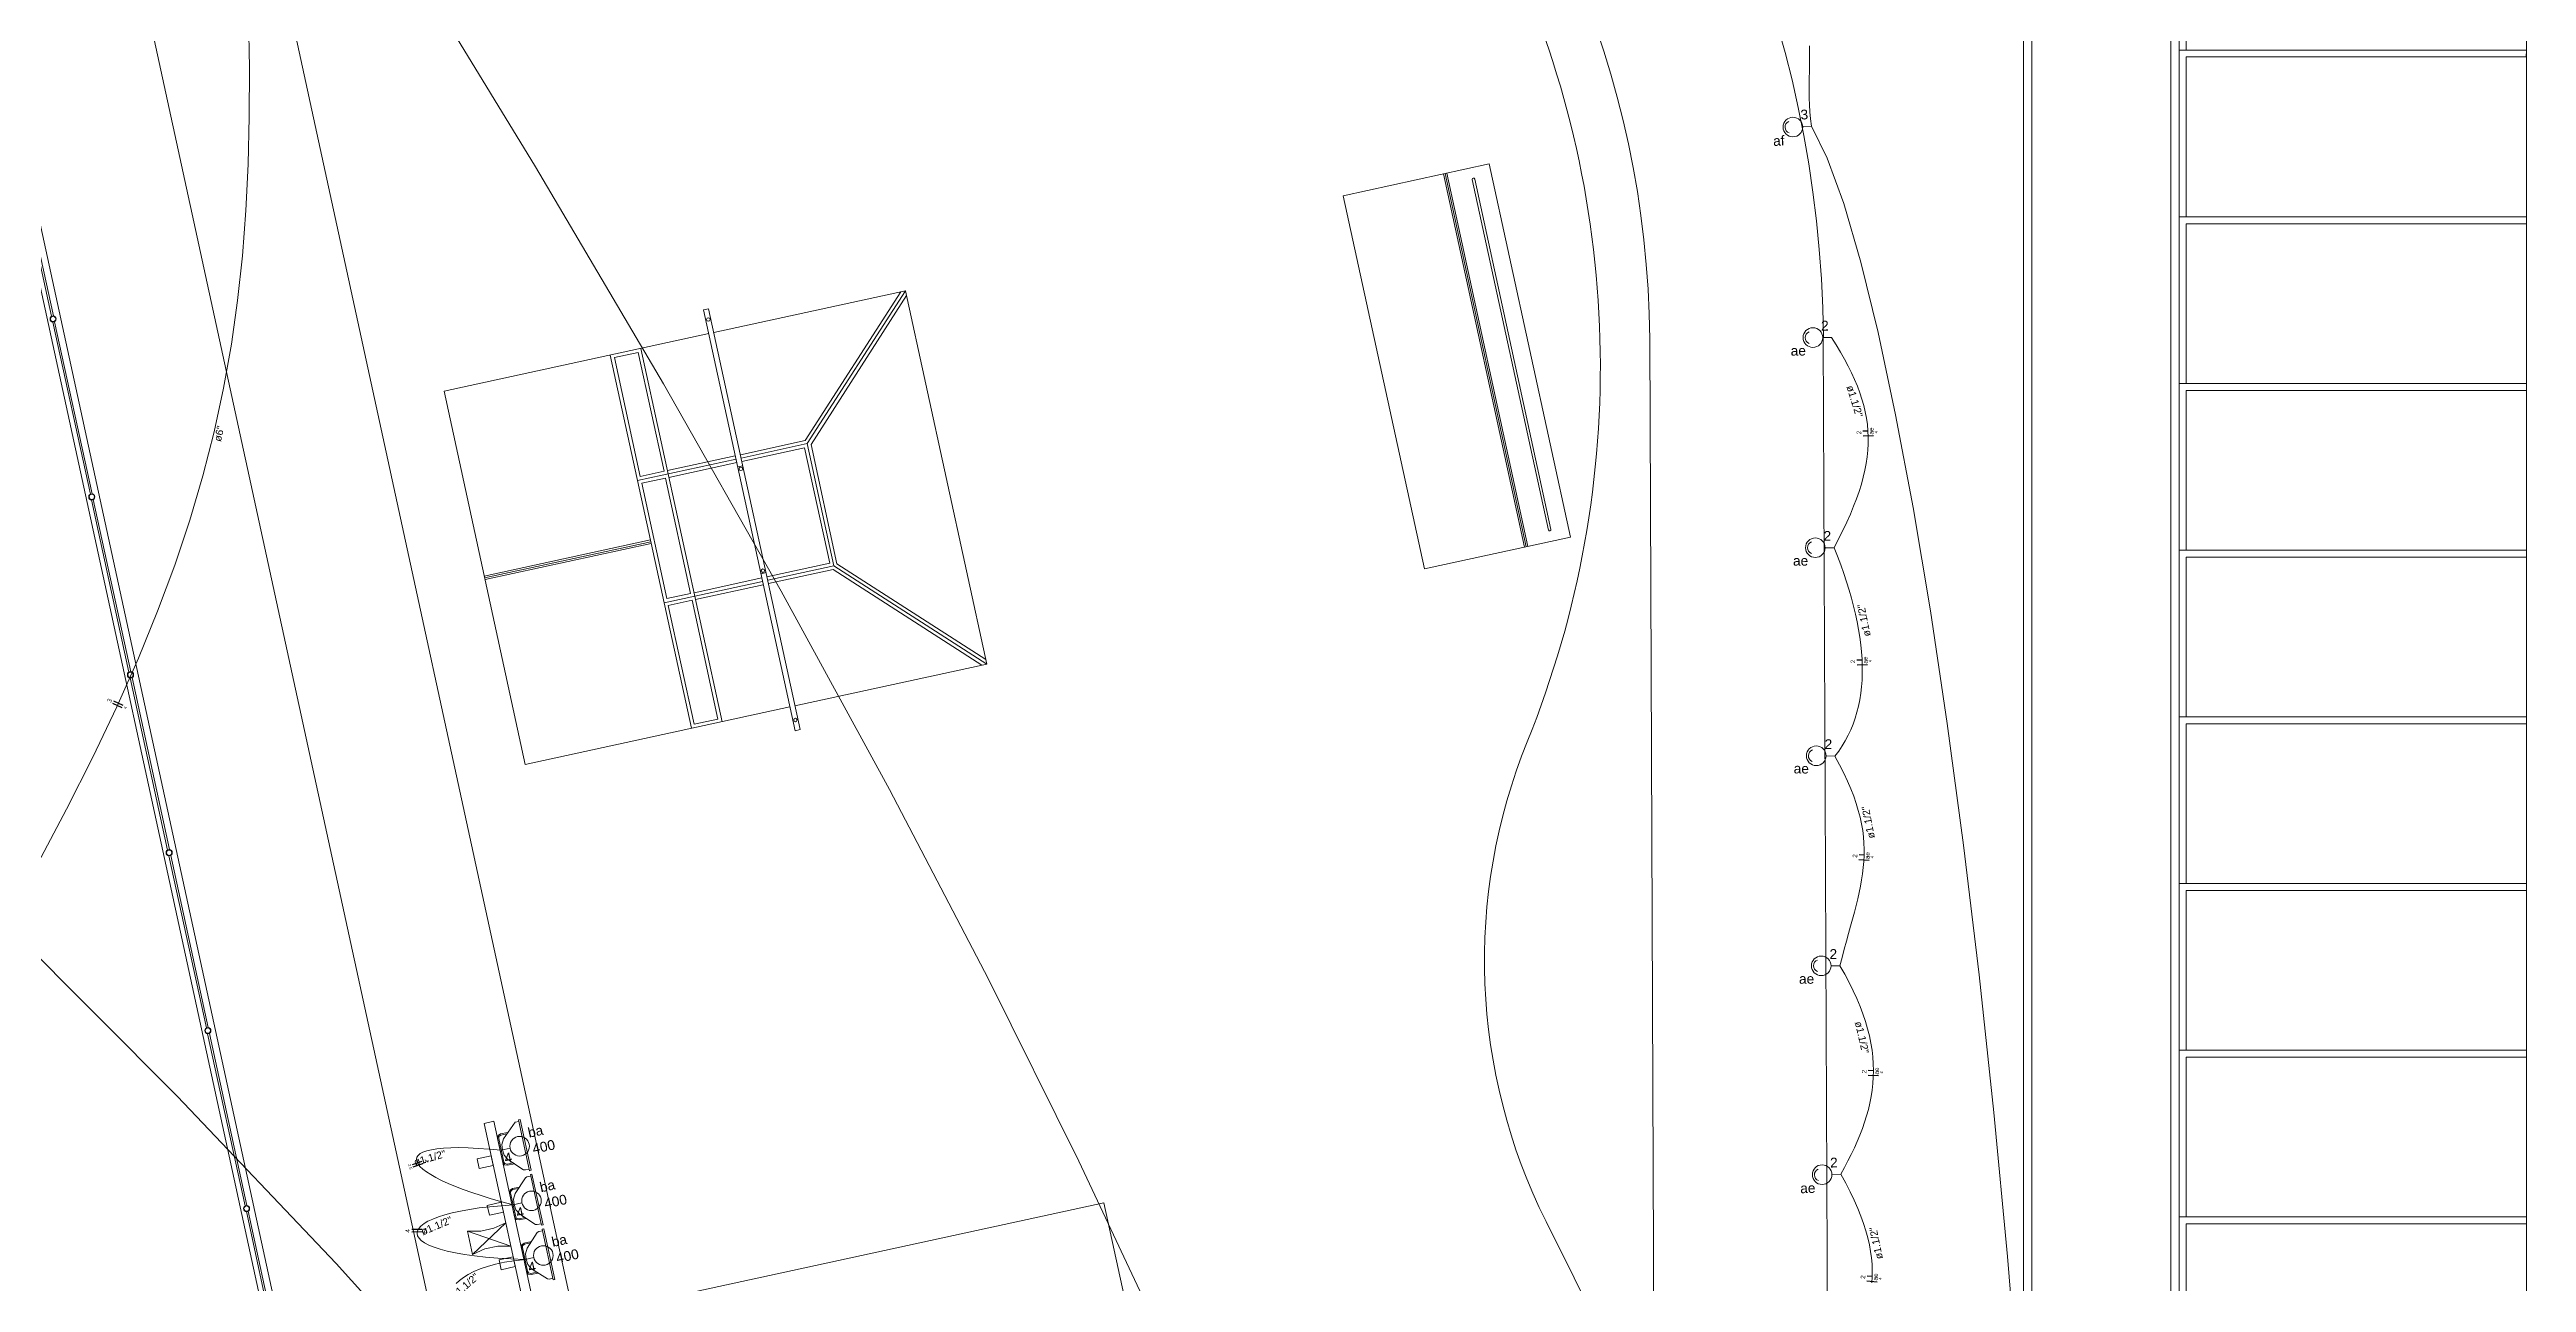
# Model space of a CAD drawing. Header units: millimetres. Extents: x -395 to 1008, y 9 to 692.
# Drawn here: x -49.92 to -14.26, y 83.32 to 101.07 of the extents above; entities that cross this region are included whole.
import ezdxf

# ---------------------------------------------------------------- set-up
doc = ezdxf.new("R2010")
doc.units = ezdxf.units.MM
doc.header["$LTSCALE"] = 0.1
doc.header["$MEASUREMENT"] = 0
for name, color, linetype, lineweight in [('.10 ultra fina', 240, 'Continuous', 5), ('.15', 150, 'Continuous', 15), ('.20', 130, 'Continuous', 5), ('.25', 70, 'Continuous', 5), ('.30', 50, 'Continuous', 5), ('.40 Interno parede', 27, 'Continuous', 5)]:
    doc.layers.add(name, color=color, linetype=linetype, lineweight=lineweight)
doc.styles.add('Arial', font='arial.ttf')

# ---------------------------------------------------------------- blocks, each defined once
blk = doc.blocks.new('eeetet')
at = {"layer": '.10 ultra fina', "color": 240, "lineweight": 5}
for p, q in [((671.697, 79.588), (671.697, 174.363)), ((671.817, 79.468), (671.817, 174.363)), ((673.817, 78.821), (673.817, 174.365)), ((673.937, 78.871), (673.937, 174.365)), ((678.937, 72.248), (678.938, 174.37)), ((645.353, 168.103), (651.776, 138.566)), ((643.596, 166.772), (650.246, 136.187)), ((641.552, 165.95), (647.353, 139.274)), ((641.552, 165.95), (647.353, 139.274)), ((641.406, 165.722), (647.125, 139.42)), ((674.037, 163.446), (674.037, 161.146)), ((673.937, 161.146), (678.937, 161.146)), ((678.936, 161.046), (674.037, 161.046)), ((674.037, 161.046), (674.037, 158.746)), ((678.937, 161.146), (678.936, 161.046)), ((643.308, 157.313), (642.769, 159.791)), ((643.333, 157.318), (642.794, 159.797)), ((661.904, 159.049), (664.005, 159.506)), ((665.174, 154.132), (664.005, 159.506)), ((663.073, 153.676), (661.904, 159.049)), ((664.514, 153.989), (663.346, 159.363)), ((664.539, 153.994), (663.37, 159.368)), ((664.563, 154), (663.394, 159.373)), ((663.76, 159.28), (664.857, 154.236)), ((664.894, 154.244), (663.797, 159.288)), ((673.937, 158.746), (678.937, 158.746)), ((678.937, 158.746), (678.937, 158.646)), ((678.937, 158.646), (674.037, 158.646)), ((674.037, 158.646), (674.037, 156.346)), ((652.842, 157.079), (655.602, 157.679)), ((655.533, 157.664), (654.157, 155.523)), ((655.602, 157.679), (654.187, 155.479)), ((656.771, 152.305), (655.602, 157.679)), ((652.694, 157.405), (652.767, 157.421)), ((654.011, 151.347), (652.694, 157.405)), ((654.084, 151.363), (652.767, 157.421)), ((655.617, 157.61), (654.241, 155.469)), ((643.865, 154.752), (643.326, 157.23)), ((643.89, 154.757), (643.351, 157.235)), ((648.957, 156.234), (652.768, 157.063)), ((666.556, 100.955), (666.315, 156.988)), ((669.056, 100.977), (668.815, 157.009)), ((652.52, 151.381), (651.351, 156.755)), ((651.411, 156.717), (651.753, 156.791)), ((651.783, 155.007), (651.411, 156.717)), ((652.125, 155.081), (651.753, 156.791)), ((652.96, 151.476), (651.791, 156.85)), ((650.126, 150.86), (648.957, 156.234)), ((673.937, 156.346), (678.937, 156.346)), ((678.937, 156.246), (674.037, 156.246)), ((674.037, 156.246), (674.037, 153.946)), ((678.937, 156.346), (678.937, 156.246)), ((653.224, 155.32), (654.157, 155.523)), ((653.161, 155.256), (651.744, 154.948)), ((653.151, 155.304), (652.173, 155.092)), ((653.172, 155.207), (652.195, 154.994)), ((653.258, 155.162), (653.185, 155.146)), ((653.235, 155.272), (654.187, 155.479)), ((653.245, 155.223), (654.149, 155.419)), ((654.51, 153.758), (654.149, 155.419)), ((654.57, 153.72), (654.187, 155.479)), ((654.614, 153.75), (654.241, 155.469)), ((652.125, 155.081), (651.783, 155.007)), ((652.146, 154.984), (651.804, 154.909)), ((652.165, 153.248), (651.804, 154.909)), ((652.507, 153.322), (652.146, 154.984)), ((644.421, 152.191), (643.883, 154.668)), ((644.446, 152.196), (643.908, 154.674)), ((649.536, 153.572), (651.93, 154.093)), ((649.542, 153.548), (651.936, 154.068)), ((663.073, 153.676), (665.174, 154.132)), ((649.547, 153.523), (651.941, 154.044)), ((653.606, 153.562), (654.51, 153.758)), ((653.617, 153.513), (654.57, 153.72)), ((656.771, 152.305), (654.57, 153.72)), ((656.756, 152.374), (654.614, 153.75)), ((673.937, 153.946), (678.937, 153.946)), ((678.937, 153.846), (674.037, 153.846)), ((674.037, 153.846), (674.037, 151.547)), ((678.937, 153.946), (678.937, 153.846)), ((653.544, 153.497), (652.127, 153.189)), ((653.533, 153.546), (652.556, 153.333)), ((653.554, 153.448), (652.577, 153.235)), ((653.593, 153.623), (653.52, 153.607)), ((653.628, 153.464), (654.56, 153.667)), ((656.702, 152.29), (654.56, 153.667)), ((652.507, 153.322), (652.165, 153.248)), ((652.528, 153.225), (652.186, 153.15)), ((652.558, 151.44), (652.186, 153.15)), ((652.9, 151.515), (652.528, 153.225)), ((654.01, 151.705), (656.771, 152.305)), ((644.978, 149.629), (644.44, 152.107)), ((645.003, 149.635), (644.465, 152.113)), ((650.126, 150.86), (653.937, 151.689)), ((652.558, 151.44), (652.9, 151.515)), ((654.011, 151.347), (654.084, 151.363)), ((673.937, 151.546), (678.937, 151.546)), ((678.937, 151.446), (674.037, 151.446)), ((674.037, 151.446), (674.037, 149.146)), ((678.937, 151.546), (678.937, 151.446)), ((645.536, 147.067), (644.997, 149.546)), ((645.56, 147.073), (645.022, 149.551)), ((673.937, 149.146), (678.937, 149.146)), ((678.937, 149.146), (678.937, 149.046)), ((678.937, 149.046), (674.037, 149.046)), ((674.037, 149.046), (674.037, 146.746)), ((646.092, 144.506), (645.554, 146.984)), ((646.117, 144.512), (645.579, 146.989)), ((673.937, 146.746), (678.937, 146.746)), ((678.937, 146.646), (674.037, 146.646)), ((674.037, 146.646), (674.037, 144.346)), ((678.937, 146.746), (678.937, 146.646)), ((646.674, 141.95), (646.135, 144.428)), ((658.457, 144.55), (651.812, 143.106)), ((658.457, 144.55), (659.169, 141.277)), ((646.649, 141.945), (646.111, 144.423)), ((666.12, 141.685), (664.823, 144.279)), ((673.937, 144.346), (678.937, 144.346)), ((678.937, 144.246), (674.037, 144.246)), ((674.037, 144.246), (674.037, 141.947)), ((678.937, 144.346), (678.937, 144.246))]:
    blk.add_line(p, q, dxfattribs=at)
for points in [[(650.23, 142.494), (650.37, 142.524), (649.674, 145.724), (649.534, 145.694), (650.23, 142.494)], [(649.771, 145.541), (649.872, 145.563), (649.86, 145.544), (649.774, 145.526), (649.747, 145.503), (649.744, 145.478), (649.819, 145.136), (649.831, 145.115), (649.866, 145.106), (649.951, 145.124), (649.97, 145.112), (649.869, 145.09), (649.827, 145.097), (649.803, 145.132), (649.729, 145.475), (649.736, 145.517), (649.771, 145.541)], [(650.183, 145.036), (650.128, 145.024), (650.103, 145.027), (649.876, 145.173), (649.821, 145.235), (649.797, 145.311), (649.788, 145.39), (649.811, 145.469), (649.979, 145.709), (650.034, 145.721)], [(650.188, 145.012), (650.029, 145.744), (650.052, 145.749), (650.211, 145.018), (650.188, 145.012)], [(649.464, 145.042), (649.666, 145.086), (649.636, 145.227), (649.434, 145.183), (649.464, 145.042)], [(650.354, 144.249), (650.299, 144.237), (650.274, 144.24), (650.047, 144.387), (649.992, 144.448), (649.968, 144.524), (649.958, 144.604), (649.982, 144.682), (650.128, 144.91), (650.15, 144.923), (650.205, 144.935)], [(650.359, 144.226), (650.2, 144.958), (650.223, 144.963), (650.382, 144.231), (650.359, 144.226)], [(649.61, 144.373), (649.812, 144.417), (649.781, 144.557), (649.579, 144.513), (649.61, 144.373)], [(649.942, 144.755), (650.043, 144.777), (650.031, 144.758), (649.945, 144.74), (649.917, 144.717), (649.915, 144.692), (649.99, 144.35), (650.002, 144.328), (650.037, 144.319), (650.122, 144.338), (650.141, 144.325), (650.04, 144.303), (649.998, 144.311), (649.974, 144.346), (649.9, 144.689), (649.907, 144.731), (649.942, 144.755)], [(649.293, 144.141), (649.488, 144.143), (649.675, 144.184), (649.846, 144.261), (649.365, 143.806)], [(649.293, 144.141), (649.919, 143.926), (649.731, 143.927), (649.544, 143.886), (649.365, 143.806), (649.293, 144.141)], [(649.846, 144.261), (649.919, 143.926)], [(650.525, 143.463), (650.47, 143.451), (650.445, 143.454), (650.218, 143.6), (650.163, 143.662), (650.139, 143.738), (650.13, 143.817), (650.153, 143.896), (650.299, 144.123), (650.321, 144.136), (650.376, 144.148)], [(650.53, 143.44), (650.371, 144.172), (650.394, 144.177), (650.553, 143.445), (650.53, 143.44)], [(649.781, 143.587), (649.983, 143.631), (649.952, 143.771), (649.75, 143.727), (649.781, 143.587)], [(650.113, 143.969), (650.214, 143.991), (650.202, 143.972), (650.116, 143.953), (650.089, 143.931), (650.086, 143.906), (650.161, 143.564), (650.173, 143.542), (650.208, 143.533), (650.293, 143.552), (650.312, 143.539), (650.211, 143.517), (650.169, 143.525), (650.145, 143.56), (650.071, 143.903), (650.078, 143.945), (650.113, 143.969)]]:
    blk.add_lwpolyline(points, dxfattribs=at)
for centre, radius in [((643.329, 157.274), 0.0446), ((643.329, 157.274), 0.0382), ((652.762, 157.266), 0.025), ((653.23, 155.117), 0.025), ((643.886, 154.713), 0.0446), ((643.886, 154.713), 0.0382), ((653.548, 153.651), 0.025), ((644.443, 152.151), 0.0446), ((644.443, 152.151), 0.0382), ((654.016, 151.501), 0.025), ((645, 149.59), 0.0446), ((645, 149.59), 0.0382), ((645.557, 147.029), 0.0446), ((645.557, 147.029), 0.0382), ((646.114, 144.467), 0.0446), ((646.114, 144.467), 0.0382)]:
    blk.add_circle(centre, radius, dxfattribs=at)
for centre, radius, start, end in [((652.316, 156.867), 16.5, 0.4929, 90.1186), ((652.316, 156.867), 14, 0.4929, 90.1186), ((651.205, 156.594), 14.4, 337.9482, 72.419), ((663.779, 159.284), 0.0187, 12.2675, 192.2675), ((664.876, 154.24), 0.0187, 192.2675, 12.2675), ((672.337, 148.035), 8.4, 157.9482, 206.5579)]:
    blk.add_arc(centre, radius, start, end, dxfattribs=at)

msp = doc.modelspace()

# ---------------------------------------------------------------- linework, layer by layer
at = {"layer": '.15', "color": 150, "lineweight": 15}
for p, q in [((-24.682, 99.957), (-24.554, 99.964)), ((-24.394, 96.92), (-24.265, 96.921)), ((-24.359, 93.894), (-24.231, 93.894)), ((-24.346, 90.896), (-24.218, 90.894)), ((-24.274, 87.875), (-24.145, 87.875)), ((-43.293, 85.248), (-43.418, 85.22)), ((-24.261, 84.871), (-24.132, 84.875)), ((-43.122, 84.462), (-43.247, 84.434)), ((-42.951, 83.676), (-43.076, 83.648))]:
    msp.add_line(p, q, dxfattribs=at)
for centre in [(-24.823, 99.95), (-24.535, 96.919), (-24.5, 93.894), (-24.487, 90.899), (-24.415, 87.875), (-43.155, 85.278), (-24.402, 84.868), (-42.984, 84.492), (-42.813, 83.705)]:
    msp.add_circle(centre, 0.141, dxfattribs=at)
for centre, start, end in [((-24.848, 99.949), 113.1979, 252.5681), ((-24.559, 96.919), 110.7629, 250.1331), ((-24.525, 93.894), 110.4122, 249.7824), ((-24.512, 90.899), 109.4002, 248.7704), ((-24.439, 87.875), 110.2631, 249.6333), ((-24.426, 84.867), 111.8576, 251.2278)]:
    msp.add_arc(centre, 0.0881, start, end, dxfattribs=at)
at = {"layer": '.20', "color": 130, "lineweight": 20}
for points in [[(-81.901, 113.416), (-79.195, 111.579), (-76.484, 109.694), (-73.773, 107.762), (-71.069, 105.784), (-68.377, 103.761), (-65.705, 101.692), (-63.059, 99.578), (-60.446, 97.421), (-57.87, 95.221), (-55.34, 92.978), (-52.861, 90.692), (-50.44, 88.366), (-48.083, 85.998), (-45.796, 83.59), (-43.586, 81.142)], [(-51.895, 113.454), (-49.399, 109.681), (-47.078, 106.082), (-44.923, 102.651), (-42.928, 99.378), (-41.085, 96.253), (-39.389, 93.268), (-37.831, 90.414), (-36.405, 87.681), (-35.103, 85.061), (-33.918, 82.544)], [(-50.092, 89.35), (-49.676, 90.131), (-49.297, 90.881), (-48.953, 91.603), (-48.643, 92.302), (-48.366, 92.981), (-48.12, 93.643), (-47.903, 94.292), (-47.715, 94.93), (-47.553, 95.563), (-47.417, 96.192), (-47.304, 96.822), (-47.214, 97.455), (-47.144, 98.096), (-47.094, 98.748), (-47.062, 99.414), (-47.047, 100.098), (-47.046, 100.803), (-47.059, 101.532)], [(-24.554, 99.964), (-24.568, 100.068), (-24.577, 100.169), (-24.584, 100.269), (-24.588, 100.368), (-24.589, 100.464), (-24.589, 100.56), (-24.588, 100.654), (-24.586, 100.748), (-24.584, 100.841), (-24.582, 100.933), (-24.582, 101.025), (-24.583, 101.117)], [(-24.554, 99.964), (-24.328, 99.502), (-24.091, 98.847), (-23.846, 98.006), (-23.597, 96.99), (-23.345, 95.809), (-23.093, 94.471), (-22.844, 92.986), (-22.6, 91.363), (-22.365, 89.613), (-22.14, 87.744), (-21.929, 85.765), (-21.734, 83.688), (-21.558, 81.52)], [(-24.231, 93.894), (-24.165, 94.021), (-24.104, 94.143), (-24.048, 94.262), (-23.996, 94.378), (-23.95, 94.49), (-23.907, 94.599), (-23.87, 94.705), (-23.837, 94.809), (-23.809, 94.91), (-23.786, 95.01), (-23.767, 95.107), (-23.753, 95.203), (-23.743, 95.298), (-23.738, 95.391), (-23.737, 95.484), (-23.742, 95.576), (-23.75, 95.667), (-23.763, 95.758), (-23.781, 95.85), (-23.803, 95.941), (-23.829, 96.033), (-23.86, 96.126), (-23.895, 96.219), (-23.935, 96.314), (-23.979, 96.411), (-24.028, 96.508), (-24.081, 96.608), (-24.138, 96.71), (-24.2, 96.815), (-24.265, 96.921)], [(-24.218, 90.894), (-24.164, 90.966), (-24.115, 91.04), (-24.069, 91.116), (-24.028, 91.194), (-23.99, 91.274), (-23.957, 91.356), (-23.927, 91.44), (-23.901, 91.527), (-23.879, 91.615), (-23.861, 91.706), (-23.846, 91.798), (-23.835, 91.893), (-23.828, 91.989), (-23.825, 92.087), (-23.825, 92.187), (-23.828, 92.289), (-23.835, 92.393), (-23.846, 92.498), (-23.86, 92.606), (-23.878, 92.715), (-23.898, 92.825), (-23.922, 92.938), (-23.95, 93.052), (-23.981, 93.168), (-24.014, 93.285), (-24.052, 93.404), (-24.092, 93.524), (-24.135, 93.646), (-24.181, 93.77), (-24.231, 93.894)], [(-24.145, 87.875), (-24.114, 87.997), (-24.083, 88.115), (-24.052, 88.229), (-24.022, 88.338), (-23.993, 88.444), (-23.965, 88.547), (-23.938, 88.646), (-23.913, 88.743), (-23.89, 88.838), (-23.869, 88.93), (-23.85, 89.021), (-23.833, 89.111), (-23.82, 89.2), (-23.809, 89.288), (-23.801, 89.376), (-23.797, 89.464), (-23.796, 89.552), (-23.8, 89.642), (-23.807, 89.732), (-23.818, 89.824), (-23.834, 89.917), (-23.855, 90.013), (-23.881, 90.111), (-23.912, 90.212), (-23.948, 90.316), (-23.99, 90.423), (-24.037, 90.534), (-24.091, 90.65), (-24.151, 90.77), (-24.218, 90.894)], [(-24.132, 84.875), (-24.08, 84.971), (-24.03, 85.066), (-23.983, 85.16), (-23.938, 85.253), (-23.897, 85.346), (-23.858, 85.439), (-23.823, 85.531), (-23.79, 85.623), (-23.761, 85.715), (-23.736, 85.807), (-23.714, 85.899), (-23.696, 85.992), (-23.682, 86.085), (-23.672, 86.179), (-23.666, 86.274), (-23.664, 86.369), (-23.666, 86.466), (-23.673, 86.564), (-23.684, 86.663), (-23.7, 86.763), (-23.721, 86.865), (-23.747, 86.969), (-23.778, 87.074), (-23.814, 87.182), (-23.855, 87.291), (-23.902, 87.403), (-23.954, 87.517), (-24.012, 87.634), (-24.076, 87.753), (-24.145, 87.875)], [(-43.247, 84.434), (-43.41, 84.478), (-43.563, 84.522), (-43.707, 84.566), (-43.841, 84.61), (-43.966, 84.655), (-44.08, 84.699), (-44.184, 84.743), (-44.278, 84.786), (-44.362, 84.828), (-44.435, 84.87), (-44.497, 84.91), (-44.548, 84.949), (-44.589, 84.987), (-44.617, 85.023), (-44.635, 85.057), (-44.641, 85.089), (-44.635, 85.119), (-44.617, 85.146), (-44.588, 85.171), (-44.546, 85.193), (-44.491, 85.212), (-44.425, 85.228), (-44.345, 85.24), (-44.252, 85.25), (-44.147, 85.255), (-44.028, 85.257), (-43.896, 85.254), (-43.751, 85.247), (-43.591, 85.236), (-43.418, 85.22)], [(-23.687, 83.311), (-23.682, 83.399), (-23.68, 83.488), (-23.684, 83.578), (-23.691, 83.67), (-23.704, 83.763), (-23.721, 83.859), (-23.744, 83.958), (-23.772, 84.059), (-23.806, 84.163), (-23.845, 84.271), (-23.89, 84.383), (-23.941, 84.499), (-23.998, 84.619), (-24.062, 84.745), (-24.132, 84.875)], [(-43.076, 83.648), (-43.281, 83.656), (-43.47, 83.666), (-43.644, 83.681), (-43.804, 83.698), (-43.949, 83.718), (-44.08, 83.741), (-44.197, 83.766), (-44.299, 83.794), (-44.387, 83.823), (-44.462, 83.854), (-44.523, 83.886), (-44.57, 83.919), (-44.603, 83.953), (-44.624, 83.988), (-44.631, 84.023), (-44.625, 84.059), (-44.606, 84.094), (-44.575, 84.129), (-44.53, 84.163), (-44.474, 84.197), (-44.404, 84.23), (-44.323, 84.261), (-44.23, 84.291), (-44.124, 84.318), (-44.007, 84.344), (-43.878, 84.368), (-43.737, 84.389), (-43.585, 84.407), (-43.422, 84.422), (-43.247, 84.434)], [(-44.069, 83.3), (-44.022, 83.346), (-43.965, 83.39), (-43.896, 83.433), (-43.815, 83.474), (-43.723, 83.512), (-43.618, 83.547), (-43.502, 83.579), (-43.373, 83.607), (-43.231, 83.63), (-43.076, 83.648)]]:
    msp.add_lwpolyline(points, dxfattribs=at)
at = {"layer": '.25', "color": 70, "lineweight": 25}
for p, q in [((-23.739, 95.574), (-23.814, 95.572)), ((-23.663, 95.504), (-23.813, 95.501)), ((-23.826, 92.277), (-23.901, 92.276)), ((-23.75, 92.207), (-23.9, 92.205)), ((-48.877, 91.589), (-49.013, 91.652)), ((-48.861, 91.623), (-48.997, 91.686)), ((-23.725, 89.39), (-23.875, 89.4)), ((-23.795, 89.466), (-23.87, 89.471)), ((-23.662, 86.363), (-23.737, 86.367)), ((-23.59, 86.289), (-23.74, 86.296)), ((-44.699, 85.014), (-44.558, 85.064)), ((-44.687, 84.979), (-44.546, 85.029)), ((-44.557, 84.081), (-44.707, 84.078)), ((-44.556, 84.043), (-44.706, 84.041)), ((-23.611, 83.323), (-23.76, 83.336)), ((-23.68, 83.4), (-23.754, 83.407))]:
    msp.add_line(p, q, dxfattribs=at)

# ---------------------------------------------------------------- block references
at = {"layer": '.30'}
msp.add_blockref('eeetet', (-693.2, -60.087), dxfattribs=at)

# ---------------------------------------------------------------- texts
at = {"layer": '.40 Interno parede', "color": 27, "attachment_point": 8, "line_spacing_factor": 0.9, "style": 'Arial'}
for s, insert, char_height, width, rotation in [('3', (-24.655, 100.058), 0.141, 0.2169, 2.8833), ('af', (-25.022, 99.68), 0.1412, 0.32525, 2.8833), ('2', (-24.362, 97.02), 0.141, 0.2169, 0.4482), ('ae', (-24.745, 96.658), 0.1412, 0.4338, 0.4482), ('ø1.1/2"', (-23.986, 95.986), 0.1059, 0.92508, 287.2529), ('ø6"', (-47.427, 95.523), 0.1059, 0.44137, 76.6966), ('2', (-23.84, 95.553), 0.0653, 0.10011, 91.095), ('ae', (-23.661, 95.575), 0.0653, 0.20021, 91.095), ('4', (-23.604, 95.557), 0.0406, 0.06118, 91.095), ('2', (-24.327, 93.994), 0.141, 0.2169, 0.0987), ('ae', (-24.712, 93.634), 0.1412, 0.4338, 0.0987), ('ø1.1/2"', (-23.746, 92.858), 0.1059, 0.92508, 101.3854), ('2', (-23.927, 92.256), 0.0653, 0.10011, 91.032), ('ae', (-23.748, 92.278), 0.0653, 0.20021, 91.032), ('4', (-23.691, 92.261), 0.0406, 0.06118, 91.032), ('3', (-49.029, 91.679), 0.0653, 0.10011, 65.3119), ('4', (-48.814, 91.581), 0.0406, 0.06118, 65.3119), ('2', (-24.313, 90.995), 0.141, 0.2169, 359.0846), ('ae', (-24.703, 90.642), 0.1412, 0.4338, 359.0846), ('ø1.1/2"', (-23.684, 89.95), 0.1059, 0.92508, 101.0129), ('ae', (-23.717, 89.46), 0.0653, 0.20021, 86.1562), ('2', (-23.897, 89.454), 0.0653, 0.10011, 86.1562), ('4', (-23.662, 89.438), 0.0406, 0.06118, 86.1562), ('2', (-24.241, 87.974), 0.141, 0.2169, 359.9498), ('ae', (-24.626, 87.615), 0.1412, 0.4338, 359.9498), ('ø1.1/2"', (-23.882, 86.832), 0.1059, 0.92508, 282.7953), ('2', (-23.764, 86.349), 0.0653, 0.10011, 87.5714), ('ae', (-23.584, 86.36), 0.0653, 0.20021, 87.5714), ('4', (-23.527, 86.339), 0.0406, 0.06118, 87.5714), ('ba', (-42.911, 85.421), 0.1412, 0.4338, 12.2675), ('400', (-42.793, 85.2), 0.1412, 0.6507, 12.2675), ('2.5', (-44.75, 84.976), 0.0406, 0.15292, 289.5333), ('ø1.1/2"', (-44.433, 85.056), 0.1059, 0.92508, 16.0605), ('4', (-44.527, 85.055), 0.0653, 0.10011, 289.5333), ('4', (-43.305, 85.043), 0.141, 0.2169, 12.2675), ('2', (-24.231, 84.972), 0.141, 0.2169, 1.5426), ('ba', (-42.74, 84.635), 0.1412, 0.4338, 12.2675), ('400', (-42.622, 84.413), 0.1412, 0.6507, 12.2675), ('ae', (-24.606, 84.602), 0.1412, 0.4338, 1.5426), ('ø1.1/2"', (-44.329, 84.082), 0.1059, 0.92508, 22.936), ('4', (-43.134, 84.257), 0.141, 0.2169, 12.2675), ('4', (-44.733, 84.059), 0.0653, 0.10011, 91.0721), ('2.5', (-44.496, 84.063), 0.0406, 0.15292, 91.0721), ('ba', (-42.569, 83.849), 0.1412, 0.4338, 12.2675), ('ø1.1/2"', (-23.571, 83.894), 0.1059, 0.92508, 101.6948), ('ø1.1/2"', (-43.906, 83.224), 0.1059, 0.92508, 40.9269), ('4', (-42.963, 83.471), 0.141, 0.2169, 12.2675), ('400', (-42.451, 83.627), 0.1412, 0.6507, 12.2675), ('2', (-23.782, 83.391), 0.0653, 0.10011, 85.0905), ('ae', (-23.601, 83.394), 0.0653, 0.20021, 85.0905), ('4', (-23.546, 83.37), 0.0406, 0.06118, 85.0905)]:
    msp.add_mtext(s, dxfattribs=dict(at, insert=insert, char_height=char_height, width=width, rotation=rotation))

doc.saveas('drawing.dxf')
